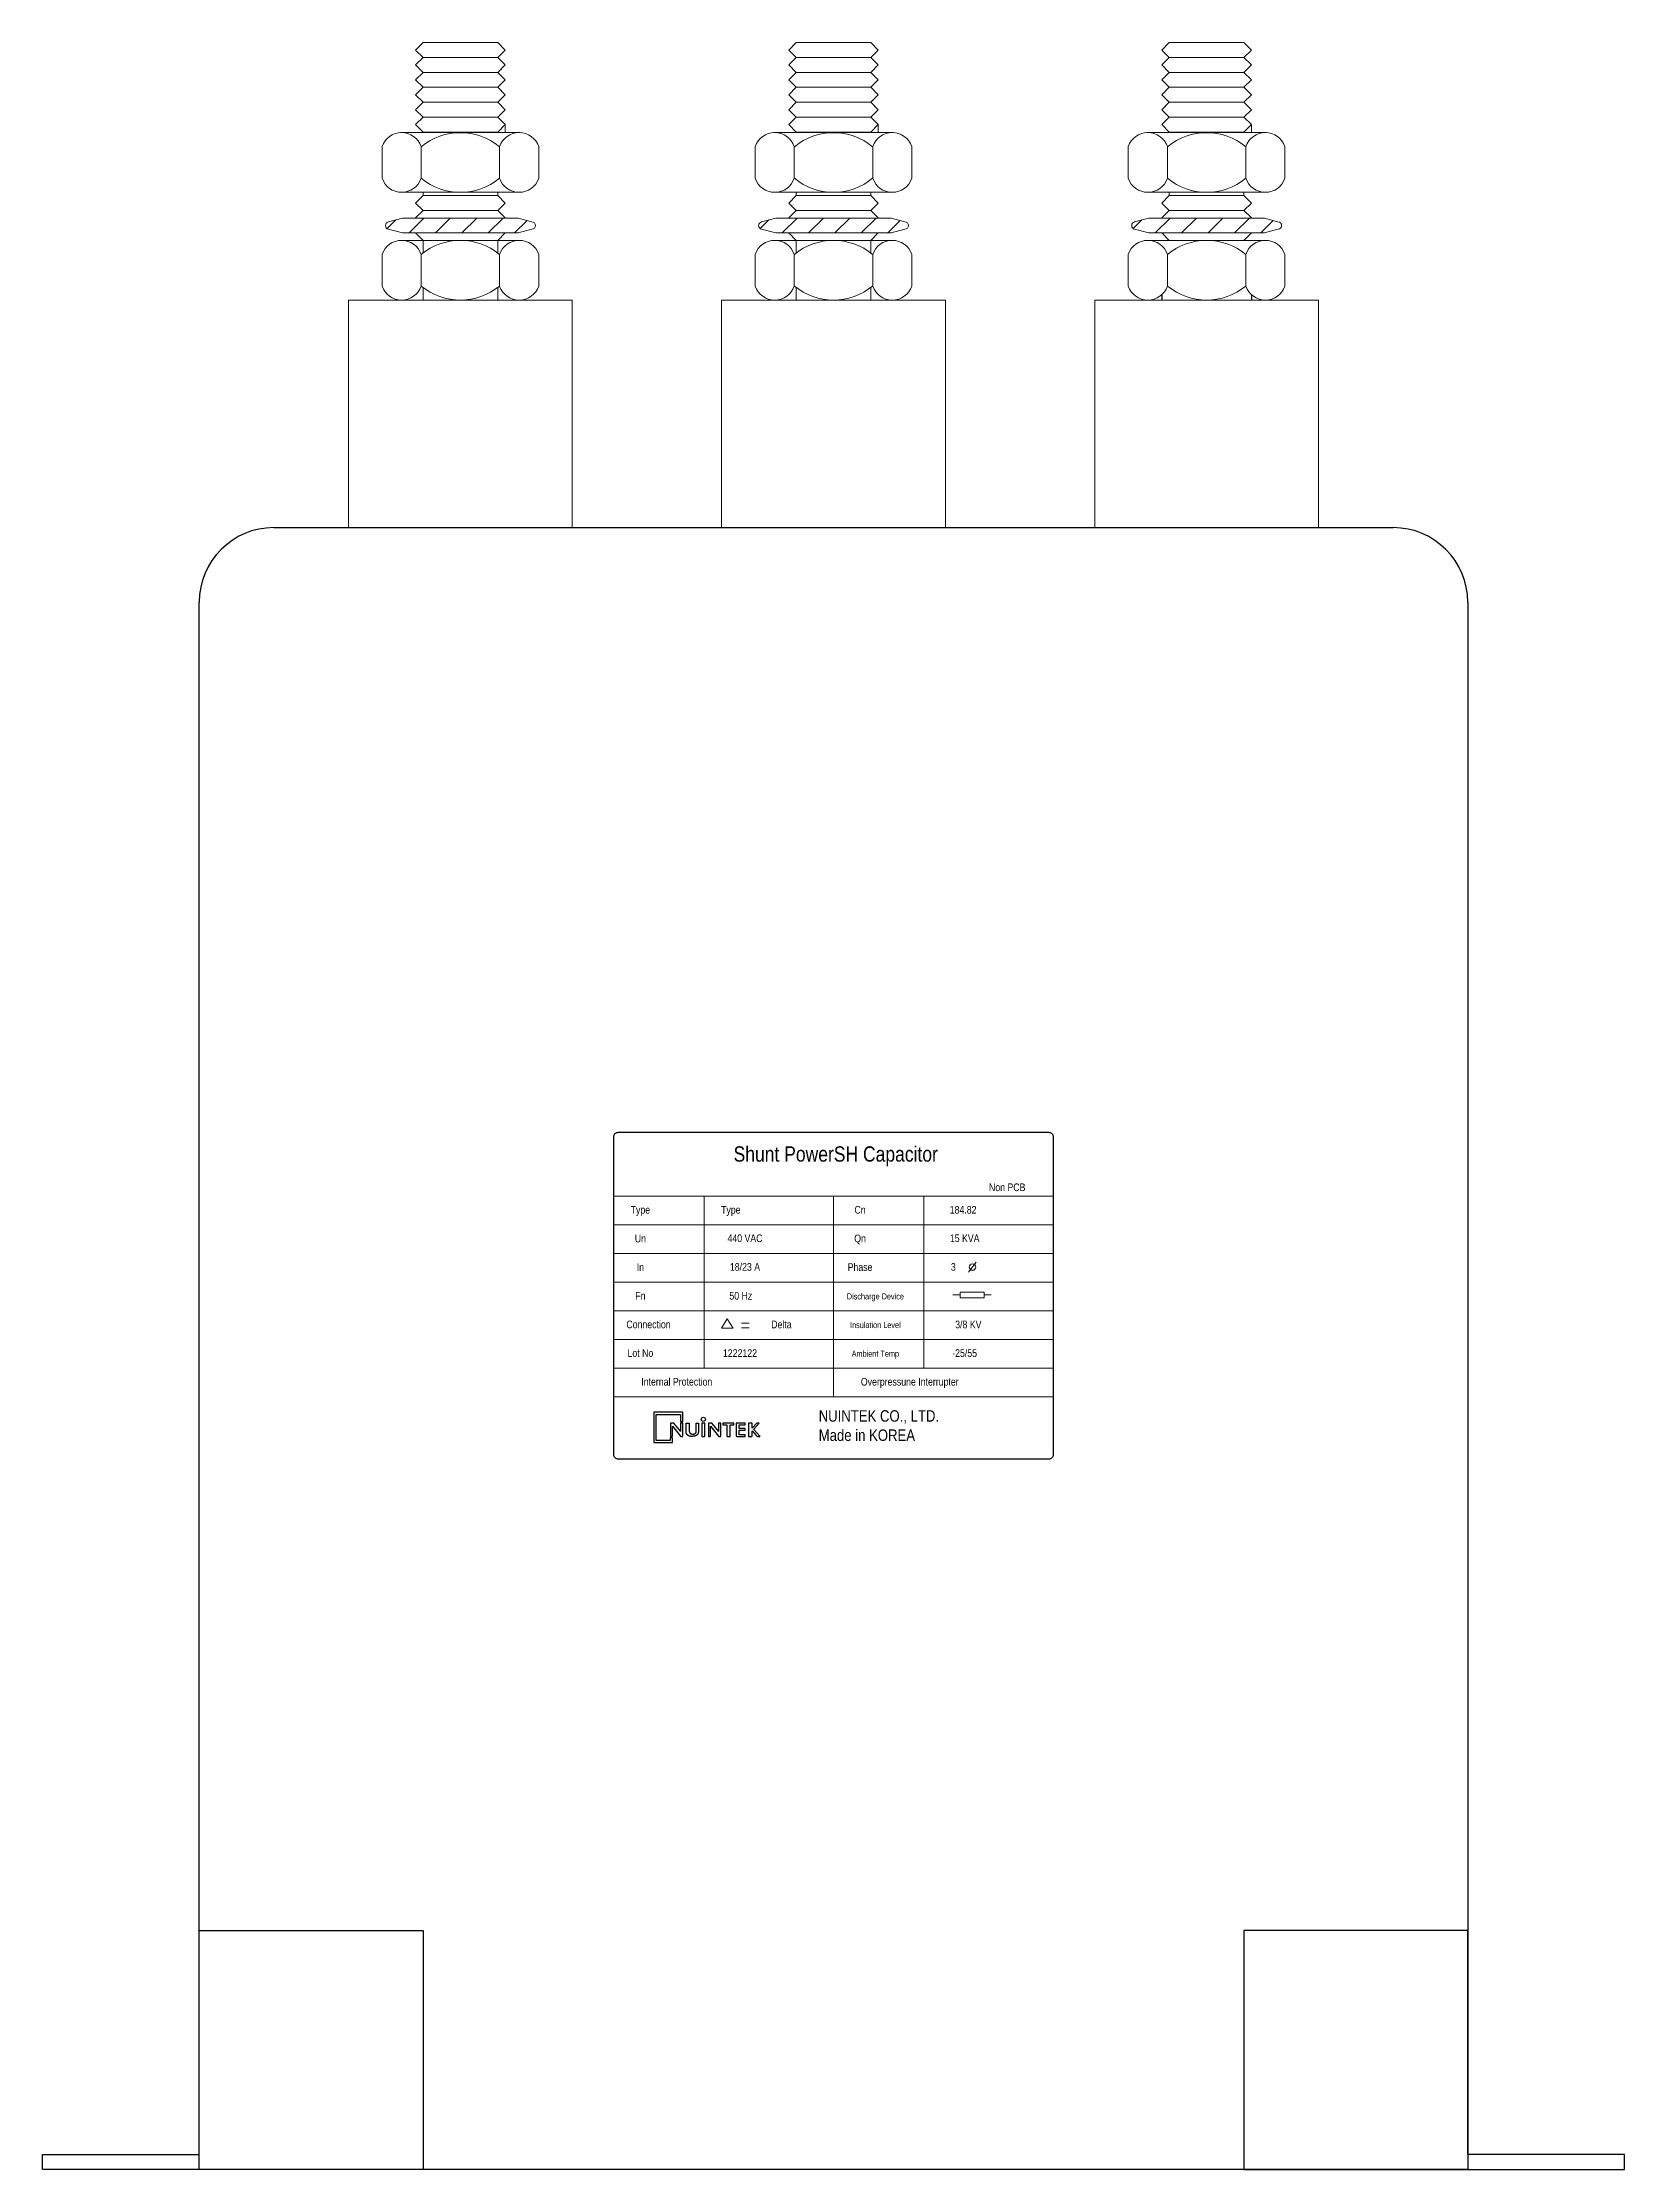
# Model space of a CAD drawing. Header units: millimetres. Extents: x 0 to 212, y 0 to 285.
import ezdxf
from ezdxf.enums import TextEntityAlignment as Align

# ---------------------------------------------------------------- set-up
doc = ezdxf.new("R2010")
doc.units = ezdxf.units.MM
doc.layers.add('00', color=7, linetype='Continuous', lineweight=0)
doc.styles.add('Helvetica-Narrow', font='txt')

# ---------------------------------------------------------------- blocks, each defined once
blk = doc.blocks.new('Nuintek')
at = {"color": 150}
blk.add_lwpolyline([(1.82, 2.33), (1.82, 3.83), (-2.8, 3.83), (-2.8, 3.83), (-2.8, -0.99), (0.18, -0.99), (0.18, -0.23), (-0.18, -0.23), (-0.18, -0.63), (-2.44, -0.63), (-2.44, 3.47), (1.45, 3.47), (1.45, 2.33)], close=True, dxfattribs=at)
for points in [[(-0.11, 0), (0.11, 0, 0.414214), (0.15, 0.04), (0.15, 1.58, -0.70472), (0.17, 1.59), (1.45, 0.03, 0.224867), (1.51, 0), (1.75, 0, 0.414214), (1.79, 0.04), (1.79, 2.07, 0.414214), (1.75, 2.11), (1.49, 2.11, 0.414214), (1.45, 2.07), (1.45, 0.81, -0.706602), (1.43, 0.8), (0.4, 2.08, 0.226187), (0.34, 2.11), (-0.11, 2.11, 0.414214), (-0.15, 2.07), (-0.15, 0.04, 0.414214)], [(4.82, 2.07), (4.82, 0.04, 0.414214), (4.86, 0), (5.23, 0, 0.414214), (5.27, 0.04), (5.27, 2.07, 0.414214), (5.23, 2.11), (4.86, 2.11, 0.414214)], [(5.89, 0), (6.12, 0, 0.414214), (6.16, 0.04), (6.16, 1.58, -0.70472), (6.18, 1.59), (7.45, 0.03, 0.224867), (7.52, 0), (7.76, 0, 0.414214), (7.8, 0.04), (7.8, 2.07, 0.414214), (7.76, 2.11), (7.5, 2.11, 0.414214), (7.46, 2.07), (7.46, 0.81, -0.706602), (7.44, 0.8), (6.4, 2.08, 0.226187), (6.34, 2.11), (5.89, 2.11, 0.414214), (5.85, 2.07), (5.85, 0.04, 0.414214)], [(9.86, 2.11), (8.15, 2.11, 0.414214), (8.11, 2.07), (8.11, 1.89, 0.414214), (8.15, 1.85), (8.74, 1.85, -0.414214), (8.78, 1.81), (8.78, 0.04, 0.414214), (8.82, 0), (9.26, 0, 0.414214), (9.3, 0.04), (9.3, 1.81, -0.414214), (9.34, 1.85), (9.86, 1.85, 0.414214), (9.9, 1.89), (9.9, 2.07, 0.414214)], [(11.68, 2.11), (10.37, 2.11, 0.414214), (10.22, 1.96), (10.22, 0.15, 0.414214), (10.37, 0), (11.68, 0), (11.68, 0.26), (10.74, 0.26, -0.414214), (10.7, 0.3), (10.7, 0.94, -0.414214), (10.74, 0.98), (11.66, 0.98), (11.66, 1.24), (10.74, 1.24, -0.414214), (10.7, 1.28), (10.7, 1.81, -0.414214), (10.74, 1.85), (11.68, 1.85)], [(13.02, 1.14), (13.86, 2.07, 0.650559), (13.85, 2.11), (13.58, 2.11, 0.208632), (13.47, 2.06), (12.77, 1.31, -0.681762), (12.75, 1.31), (12.75, 2.07, 0.414214), (12.71, 2.11), (12.23, 2.11, 0.414214), (12.19, 2.07), (12.19, 0.04, 0.414214), (12.23, 0), (12.71, 0, 0.414214), (12.75, 0.04), (12.75, 0.88, -0.687152), (12.77, 0.89), (13.52, 0.05, 0.212465), (13.64, 0), (13.99, 0, 0.656311), (14.01, 0.04), (13.02, 1.09, -0.390361)]]:
    blk.add_lwpolyline(points, format="xyb", close=True, dxfattribs=at)
blk.add_circle((5.04, 2.69), 0.326, dxfattribs=at)
blk.add_rational_spline([(2.31, 0.85), (2.31, 0.53), (2.41, 0.3), (2.61, 0.16), (2.75, 0.05), (2.95, 0), (3.2, 0), (3.44, 0), (3.82, 0.05), (3.97, 0.16), (4.17, 0.3), (4.27, 0.53), (4.27, 0.85), (4.27, 1.26), (4.27, 1.66), (4.27, 2.07), (4.27, 2.09), (4.25, 2.11), (4.23, 2.11), (4.14, 2.11), (4.06, 2.11), (3.97, 2.11), (3.95, 2.11), (3.93, 2.09), (3.93, 2.07), (3.93, 1.66), (3.93, 1.25), (3.93, 0.83), (3.93, 0.69), (3.88, 0.57), (3.78, 0.48), (3.68, 0.4), (3.54, 0.36), (3.38, 0.36), (3.21, 0.36), (3.08, 0.4), (2.98, 0.48), (2.88, 0.57), (2.83, 0.69), (2.83, 0.83), (2.83, 1.25), (2.83, 1.66), (2.83, 2.07), (2.83, 2.08), (2.83, 2.09), (2.82, 2.1), (2.81, 2.11), (2.8, 2.11), (2.79, 2.11), (2.64, 2.11), (2.5, 2.11), (2.35, 2.11), (2.34, 2.11), (2.33, 2.11), (2.32, 2.1), (2.31, 2.09), (2.31, 2.08), (2.31, 2.07), (2.31, 1.66), (2.31, 1.26), (2.31, 0.85)], [1, 1, 1, 1, 1, 1, 1, 1, 1, 1, 1, 1, 1, 1, 1, 1, 0.804737854124, 0.804737854124, 1, 1, 1, 1, 0.804737854124, 0.804737854124, 1, 1, 1, 1, 1, 1, 1, 1, 1, 1, 1, 1, 1, 1, 1, 1, 1, 1, 1, 0.949253021674, 0.949253021674, 1, 0.949253021674, 0.949253021674, 1, 1, 1, 1, 0.949253021674, 0.949253021674, 1, 0.949253021674, 0.949253021674, 1, 1, 1, 1], degree=3, knots=[0, 0, 0, 0, 1, 1, 1, 2, 2, 2, 3, 3, 3, 4, 4, 4, 5, 5, 5, 6.570796, 6.570796, 6.570796, 7.570796, 7.570796, 7.570796, 9.141593, 9.141593, 9.141593, 10.141593, 10.141593, 10.141593, 11.141593, 11.141593, 11.141593, 12.141593, 12.141593, 12.141593, 13.141593, 13.141593, 13.141593, 14.141593, 14.141593, 14.141593, 15.141593, 15.141593, 15.141593, 15.926991, 15.926991, 15.926991, 16.712389, 16.712389, 16.712389, 17.712389, 17.712389, 17.712389, 18.497787, 18.497787, 18.497787, 19.283185, 19.283185, 19.283185, 20.283185, 20.283185, 20.283185, 20.283185], dxfattribs=at)
blk = doc.blocks.new('*U468')
at = {"color": 74, "lineweight": 5}
for p, q in [((-55, 121.22), (-56, 122.22)), ((-55, 119.22), (-56, 120.22)), ((-45, 121.22), (-55, 121.22)), ((-45, 121.22), (-44, 122.22)), ((-45, 119.22), (-44, 120.22)), ((-5, 121.22), (-6, 122.22)), ((-5, 119.22), (-6, 120.22)), ((5, 121.22), (-5, 121.22)), ((5, 121.22), (6, 122.22)), ((5, 119.22), (6, 120.22)), ((45, 121.22), (44, 122.22)), ((45, 119.22), (44, 120.22)), ((55, 121.22), (45, 121.22)), ((55, 121.22), (56, 122.22)), ((55, 119.22), (56, 120.22)), ((-55, 117.22), (-56, 118.22)), ((-55, 117.22), (-56, 118.22)), ((-45, 119.22), (-55, 119.22)), ((-45, 117.22), (-55, 117.22)), ((-45, 117.22), (-55, 117.22)), ((-45, 117.22), (-44, 118.22)), ((-45, 117.22), (-44, 118.22)), ((-5, 117.22), (-6, 118.22)), ((-5, 117.22), (-6, 118.22)), ((5, 119.22), (-5, 119.22)), ((5, 117.22), (-5, 117.22)), ((5, 117.22), (-5, 117.22)), ((5, 117.22), (6, 118.22)), ((5, 117.22), (6, 118.22)), ((45, 117.22), (44, 118.22)), ((45, 117.22), (44, 118.22)), ((55, 119.22), (45, 119.22)), ((55, 117.22), (45, 117.22)), ((55, 117.22), (45, 117.22)), ((55, 117.22), (56, 118.22)), ((55, 117.22), (56, 118.22)), ((-55, 115.22), (-56, 116.22)), ((-55, 115.22), (-56, 116.22)), ((-55, 113.22), (-56, 114.22)), ((-45, 115.22), (-55, 115.22)), ((-45, 115.22), (-55, 115.22)), ((-45, 115.22), (-44, 116.22)), ((-45, 115.22), (-44, 116.22)), ((-45, 113.22), (-44, 114.22)), ((-5, 115.22), (-6, 116.22)), ((-5, 115.22), (-6, 116.22)), ((-5, 113.22), (-6, 114.22)), ((5, 115.22), (-5, 115.22)), ((5, 115.22), (-5, 115.22)), ((5, 115.22), (6, 116.22)), ((5, 115.22), (6, 116.22)), ((5, 113.22), (6, 114.22)), ((45, 115.22), (44, 116.22)), ((45, 115.22), (44, 116.22)), ((45, 113.22), (44, 114.22)), ((55, 115.22), (45, 115.22)), ((55, 115.22), (45, 115.22)), ((55, 115.22), (56, 116.22)), ((55, 115.22), (56, 116.22)), ((55, 113.22), (56, 114.22)), ((-55, 111.22), (-56, 112.22)), ((-45, 113.22), (-55, 113.22)), ((-45, 111.22), (-55, 111.22)), ((-45, 111.22), (-44, 112.22)), ((-5, 111.22), (-6, 112.22)), ((5, 113.22), (-5, 113.22)), ((5, 111.22), (-5, 111.22)), ((5, 111.22), (6, 112.22)), ((45, 111.22), (44, 112.22)), ((55, 113.22), (45, 113.22)), ((55, 111.22), (45, 111.22)), ((55, 111.22), (56, 112.22)), ((-55, 102.71), (-55, 103.15)), ((-45, 102.71), (-55, 102.71)), ((-45, 102.71), (-45, 103.15)), ((-5, 102.71), (-5, 103.15)), ((5, 102.71), (-5, 102.71)), ((5, 102.71), (5, 103.15)), ((45, 102.71), (45, 103.15)), ((55, 102.71), (45, 102.71)), ((55, 102.71), (55, 103.15)), ((-55, 100.71), (-56, 101.71)), ((-45, 100.71), (-55, 100.71)), ((-45, 100.71), (-44, 101.71)), ((-5, 100.71), (-6, 101.71)), ((5, 100.71), (-5, 100.71)), ((5, 100.71), (6, 101.71)), ((45, 100.71), (44, 101.71)), ((55, 100.71), (45, 100.71)), ((55, 100.71), (56, 101.71)), ((-59.83, 98.29), (-58.66, 99.45)), ((-57.75, 99.7), (-59.65, 99.19)), ((-57.75, 97.7), (-59.65, 98.21)), ((-57.75, 99.7), (-55.5, 99.7)), ((-57.75, 99.7), (-42.25, 99.7)), ((-55.5, 97.7), (-57.75, 97.7)), ((-42.25, 97.7), (-57.75, 97.7)), ((-56.88, 97.7), (-54.88, 99.7)), ((-55.99, 99.7), (-56, 99.71)), ((-55.99, 99.7), (-56, 99.71)), ((-55, 96.71), (-56, 97.71)), ((-53.35, 97.7), (-51.35, 99.7)), ((-49.81, 97.7), (-47.81, 99.7)), ((-46.27, 97.7), (-44.27, 99.7)), ((-45, 96.71), (-44, 97.71)), ((-45, 96.71), (-44, 97.71)), ((-42.25, 99.7), (-44.5, 99.7)), ((-42.25, 97.7), (-44.5, 97.7)), ((-44.01, 99.7), (-44, 99.71)), ((-44.01, 99.7), (-44, 99.71)), ((-42.74, 97.7), (-41.07, 99.37)), ((-40.44, 99.2), (-42.25, 99.7)), ((-40.44, 98.2), (-42.25, 97.7)), ((-9.83, 98.29), (-8.66, 99.45)), ((-7.75, 99.7), (-9.65, 99.19)), ((-7.75, 97.7), (-9.65, 98.21)), ((-7.75, 99.7), (7.75, 99.7)), ((-7.75, 99.7), (-5.5, 99.7)), ((7.75, 97.7), (-7.75, 97.7)), ((-5.5, 97.7), (-7.75, 97.7)), ((-6.88, 97.7), (-4.88, 99.7)), ((-5.99, 99.7), (-6, 99.71)), ((-5.99, 99.7), (-6, 99.71)), ((-5, 96.71), (-6, 97.71)), ((-3.35, 97.7), (-1.35, 99.7)), ((0.19, 97.7), (2.19, 99.7)), ((3.73, 97.7), (5.73, 99.7)), ((5, 96.71), (6, 97.71)), ((5, 96.71), (6, 97.71)), ((7.75, 99.7), (5.5, 99.7)), ((7.75, 97.7), (5.5, 97.7)), ((5.99, 99.7), (6, 99.71)), ((5.99, 99.7), (6, 99.71)), ((7.26, 97.7), (8.93, 99.37)), ((9.56, 99.2), (7.75, 99.7)), ((9.56, 98.2), (7.75, 97.7)), ((40.17, 98.29), (41.34, 99.45)), ((42.25, 99.7), (40.35, 99.19)), ((42.25, 97.7), (40.35, 98.21)), ((42.25, 99.7), (44.5, 99.7)), ((42.25, 99.7), (57.75, 99.7)), ((44.5, 97.7), (42.25, 97.7)), ((57.75, 97.7), (42.25, 97.7)), ((43.12, 97.7), (45.12, 99.7)), ((44.01, 99.7), (44, 99.71)), ((44.01, 99.7), (44, 99.71)), ((45, 96.71), (44, 97.71)), ((46.65, 97.7), (48.65, 99.7)), ((50.19, 97.7), (52.19, 99.7)), ((53.73, 97.7), (55.73, 99.7)), ((55, 96.71), (56, 97.71)), ((55, 96.71), (56, 97.71)), ((57.75, 99.7), (55.5, 99.7)), ((57.75, 97.7), (55.5, 97.7)), ((55.99, 99.7), (56, 99.71)), ((55.99, 99.7), (56, 99.71)), ((57.26, 97.7), (58.93, 99.37)), ((59.56, 99.2), (57.75, 99.7)), ((59.56, 98.2), (57.75, 97.7)), ((-60.5, 90.59), (-60.5, 94.84)), ((-55, 96.71), (-55, 95.03)), ((-45, 96.71), (-55, 96.71)), ((-45, 96.71), (-55, 96.71)), ((-45, 96.71), (-45, 95.03)), ((-39.5, 90.59), (-39.5, 94.84)), ((-10.5, 90.59), (-10.5, 94.84)), ((-5, 96.71), (-5, 95.03)), ((5, 96.71), (-5, 96.71)), ((5, 96.71), (-5, 96.71)), ((5, 96.71), (5, 95.03)), ((10.5, 90.59), (10.5, 94.84)), ((39.5, 90.59), (39.5, 94.84)), ((55, 96.71), (45, 96.71)), ((55, 96.71), (45, 96.71)), ((60.5, 90.59), (60.5, 94.84)), ((-35, 88.71), (-65, 88.71)), ((-65, 88.71), (-65, 58.22)), ((-55, 90.39), (-55, 88.71)), ((-45, 90.39), (-45, 88.71)), ((-35, 58.22), (-35, 88.71)), ((15, 88.71), (-15, 88.71)), ((-15, 88.71), (-15, 58.22)), ((-15, 88.71), (-15, 58.22)), ((-15, 88.71), (-15, 58.22)), ((-5, 90.39), (-5, 88.71)), ((5, 90.39), (5, 88.71)), ((15, 58.22), (15, 88.71)), ((15, 58.22), (15, 88.71)), ((15, 58.22), (15, 88.71)), ((65, 88.71), (35, 88.71)), ((35, 88.71), (35, 58.22)), ((35, 88.71), (35, 58.22)), ((35, 88.71), (35, 58.22)), ((65, 58.22), (65, 88.71)), ((65, 58.22), (65, 88.71)), ((65, 58.22), (65, 88.71)), ((-35, 58.22), (-35, 86.71)), ((15, 58.22), (15, 86.71)), ((15, 58.22), (15, 86.71)), ((15, 58.22), (15, 86.71)), ((65, 58.22), (65, 86.71)), ((65, 58.22), (65, 86.71)), ((65, 58.22), (65, 86.71)), ((-50, 58.22), (-35, 58.22)), ((0, 58.22), (15, 58.22)), ((0, 58.22), (15, 58.22)), ((0, 58.22), (15, 58.22)), ((50, 58.22), (65, 58.22)), ((50, 58.22), (65, 58.22)), ((50, 58.22), (65, 58.22)), ((0, -22.8), (12, -22.8)), ((0, -22.8), (12, -22.8)), ((0, -22.8), (12, -22.8))]:
    blk.add_line(p, q, dxfattribs=at)
at = {"color": 74}
for p, q in [((44, 89.44), (44, 88.71)), ((56.01, 89.43), (56.01, 88.71)), ((-75, 58.22), (75, 58.22)), ((-75, 58.22), (75, 58.22)), ((-85, -161.78), (-85, 48.22)), ((85, 48.22), (85, -161.78)), ((-85, -159.78), (-85, -129.78)), ((-85, -129.78), (-55, -129.78)), ((-55, -129.78), (-55, -161.78)), ((55, -129.78), (55, -161.78)), ((85, -129.78), (55, -129.78)), ((85, -159.78), (85, -129.78)), ((-106, -161.78), (-106, -159.78)), ((-106, -159.78), (-85, -159.78)), ((-55, -161.78), (-106, -161.78)), ((85, -161.78), (-85, -161.78)), ((55, -161.78), (106, -161.78)), ((106, -159.78), (85, -159.78)), ((106, -161.78), (106, -159.78))]:
    blk.add_line(p, q, dxfattribs=at)
at = {"lineweight": 9}
for p, q in [((-29.44, -31.35), (29.44, -31.35)), ((-17.32, -31.35), (-17.32, -54.39)), ((0, -31.35), (0, -58.23)), ((12.12, -31.35), (12.12, -54.39)), ((-29.44, -35.19), (29.44, -35.19)), ((-29.44, -39.03), (29.44, -39.03)), ((18.1, -41.56), (19.11, -40.22)), ((-29.44, -42.87), (29.44, -42.87)), ((16.96, -44.59), (15.99, -44.59)), ((20.17, -44.59), (21.14, -44.59)), ((-29.44, -46.71), (29.44, -46.71)), ((-12.33, -48.36), (-11.3, -48.36)), ((-29.44, -50.55), (29.44, -50.55)), ((-12.33, -49.02), (-11.3, -49.02)), ((-29.44, -54.39), (29.44, -54.39)), ((-29.44, -58.23), (29.44, -58.23))]:
    blk.add_line(p, q, dxfattribs=at)
at = {"color": 150}
blk.add_lwpolyline([(-28.83, -22.8), (28.83, -22.8, -0.414214), (29.44, -23.41), (29.44, -65.99, -0.414214), (28.83, -66.6), (-28.83, -66.6, -0.414214), (-29.44, -65.99), (-29.44, -23.41, -0.414214)], format="xyb", close=True, dxfattribs=at)
at = {"lineweight": 9}
blk.add_lwpolyline([(16.96, -44.98), (20.17, -44.98), (20.17, -44.21), (16.96, -44.21)], close=True, dxfattribs=at)
blk.add_lwpolyline([(-15, -49.06), (-13.44, -49.06), (-14.26, -47.82), (-15, -49.06)], dxfattribs=at)
blk.add_circle((18.63, -40.86), 0.432, dxfattribs=at)
at = {"color": 74, "lineweight": 5}
for centre, start, end in [((-59.54, 98.7), 102.246, 257.754), ((-40.44, 98.7), 270, 90), ((-9.54, 98.7), 102.246, 257.754), ((9.56, 98.7), 270, 90), ((40.46, 98.7), 102.246, 257.754), ((59.56, 98.7), 270, 90)]:
    blk.add_arc(centre, 0.5, start, end, dxfattribs=at)
at = {"color": 74}
for centre, start, end in [((-75, 48.22), 90, 180), ((75, 48.22), 0, 90)]:
    blk.add_arc(centre, 10, start, end, dxfattribs=at)
at = {"layer": '00', "color": 74, "lineweight": 5}
for p, q in [((-56, 122.22), (-55, 123.22)), ((-55, 123.22), (-45, 123.22)), ((-44, 122.22), (-45, 123.22)), ((-6, 122.22), (-5, 123.22)), ((-5, 123.22), (5, 123.22)), ((6, 122.22), (5, 123.22)), ((44, 122.22), (45, 123.22)), ((45, 123.22), (55, 123.22)), ((56, 122.22), (55, 123.22)), ((-56, 120.22), (-55, 121.22)), ((-55, 121.22), (-45, 121.22)), ((-44, 120.22), (-45, 121.22)), ((-6, 120.22), (-5, 121.22)), ((-5, 121.22), (5, 121.22)), ((6, 120.22), (5, 121.22)), ((44, 120.22), (45, 121.22)), ((45, 121.22), (55, 121.22)), ((56, 120.22), (55, 121.22)), ((-56, 118.22), (-55, 119.22)), ((-56, 118.22), (-55, 119.22)), ((-56, 116.22), (-55, 117.22)), ((-56, 116.22), (-55, 117.22)), ((-55, 119.22), (-45, 119.22)), ((-55, 119.22), (-45, 119.22)), ((-55, 117.22), (-45, 117.22)), ((-55, 117.22), (-45, 117.22)), ((-44, 118.22), (-45, 119.22)), ((-44, 118.22), (-45, 119.22)), ((-44, 116.22), (-45, 117.22)), ((-44, 116.22), (-45, 117.22)), ((-6, 118.22), (-5, 119.22)), ((-6, 118.22), (-5, 119.22)), ((-6, 116.22), (-5, 117.22)), ((-6, 116.22), (-5, 117.22)), ((-5, 119.22), (5, 119.22)), ((-5, 119.22), (5, 119.22)), ((-5, 117.22), (5, 117.22)), ((-5, 117.22), (5, 117.22)), ((6, 118.22), (5, 119.22)), ((6, 118.22), (5, 119.22)), ((6, 116.22), (5, 117.22)), ((6, 116.22), (5, 117.22)), ((44, 118.22), (45, 119.22)), ((44, 118.22), (45, 119.22)), ((44, 116.22), (45, 117.22)), ((44, 116.22), (45, 117.22)), ((45, 119.22), (55, 119.22)), ((45, 119.22), (55, 119.22)), ((45, 117.22), (55, 117.22)), ((45, 117.22), (55, 117.22)), ((56, 118.22), (55, 119.22)), ((56, 118.22), (55, 119.22)), ((56, 116.22), (55, 117.22)), ((56, 116.22), (55, 117.22)), ((-56, 114.22), (-55, 115.22)), ((-55, 115.22), (-45, 115.22)), ((-44, 114.22), (-45, 115.22)), ((-6, 114.22), (-5, 115.22)), ((-5, 115.22), (5, 115.22)), ((6, 114.22), (5, 115.22)), ((44, 114.22), (45, 115.22)), ((45, 115.22), (55, 115.22)), ((56, 114.22), (55, 115.22)), ((-56, 112.22), (-55, 113.22)), ((-55, 113.22), (-45, 113.22)), ((-44, 112.22), (-45, 113.22)), ((-44, 111.15), (-44, 112.22)), ((-6, 112.22), (-5, 113.22)), ((-5, 113.22), (5, 113.22)), ((6, 112.22), (5, 113.22)), ((6, 111.15), (6, 112.22)), ((44, 112.22), (45, 113.22)), ((45, 113.22), (55, 113.22)), ((56, 112.22), (55, 113.22)), ((56, 111.15), (56, 112.22)), ((-60.5, 109.27), (-60.5, 105.02)), ((-42, 111.15), (-58, 111.15)), ((-58, 111.15), (-43.99, 111.15)), ((-55.25, 105.02), (-55.25, 109.27)), ((-44.75, 105.02), (-44.75, 109.27)), ((-39.5, 109.27), (-39.5, 105.02)), ((-10.5, 109.27), (-10.5, 105.02)), ((-8, 111.15), (6.01, 111.15)), ((8, 111.15), (-8, 111.15)), ((-5.25, 105.02), (-5.25, 109.27)), ((5.25, 105.02), (5.25, 109.27)), ((10.5, 109.27), (10.5, 105.02)), ((39.5, 109.27), (39.5, 105.02)), ((42, 111.15), (56.01, 111.15)), ((58, 111.15), (42, 111.15)), ((44.75, 105.02), (44.75, 109.27)), ((55.25, 105.02), (55.25, 109.27)), ((60.5, 109.27), (60.5, 105.02)), ((-42, 103.15), (-58, 103.15)), ((-56, 101.71), (-55, 102.71)), ((-55, 102.71), (-45, 102.71)), ((-44, 101.71), (-45, 102.71)), ((8, 103.15), (-8, 103.15)), ((-6, 101.71), (-5, 102.71)), ((-5, 102.71), (5, 102.71)), ((6, 101.71), (5, 102.71)), ((58, 103.15), (42, 103.15)), ((44, 101.71), (45, 102.71)), ((45, 102.71), (55, 102.71)), ((56, 101.71), (55, 102.71)), ((-56, 99.71), (-55, 100.71)), ((-56, 99.71), (-55, 100.71)), ((-55, 100.71), (-45, 100.71)), ((-55, 100.71), (-45, 100.71)), ((-44, 99.71), (-45, 100.71)), ((-44, 99.71), (-45, 100.71)), ((-6, 99.71), (-5, 100.71)), ((-6, 99.71), (-5, 100.71)), ((-5, 100.71), (5, 100.71)), ((-5, 100.71), (5, 100.71)), ((6, 99.71), (5, 100.71)), ((6, 99.71), (5, 100.71)), ((44, 99.71), (45, 100.71)), ((44, 99.71), (45, 100.71)), ((45, 100.71), (55, 100.71)), ((45, 100.71), (55, 100.71)), ((56, 99.71), (55, 100.71)), ((56, 99.71), (55, 100.71)), ((-60.5, 90.59), (-60.5, 94.84)), ((-60.5, 94.84), (-60.5, 90.59)), ((-58, 96.71), (-43.99, 96.71)), ((-42, 96.71), (-58, 96.71)), ((-55.25, 90.59), (-55.25, 94.84)), ((-55, 96.71), (-45, 96.71)), ((-44.75, 90.59), (-44.75, 94.84)), ((-39.5, 90.59), (-39.5, 94.84)), ((-39.5, 94.84), (-39.5, 90.59)), ((-10.5, 94.84), (-10.5, 90.59)), ((-10.5, 90.59), (-10.5, 94.84)), ((8, 96.71), (-8, 96.71)), ((-8, 96.71), (6.01, 96.71)), ((-5.25, 90.59), (-5.25, 94.84)), ((-5, 96.71), (5, 96.71)), ((5.25, 90.59), (5.25, 94.84)), ((10.5, 94.84), (10.5, 90.59)), ((10.5, 90.59), (10.5, 94.84)), ((39.5, 94.84), (39.5, 90.59)), ((39.5, 90.59), (39.5, 94.84)), ((58, 96.71), (42, 96.71)), ((42, 96.71), (56.01, 96.71)), ((44.75, 90.59), (44.75, 94.84)), ((45, 96.71), (55, 96.71)), ((55.25, 90.59), (55.25, 94.84)), ((60.5, 94.84), (60.5, 90.59)), ((60.5, 90.59), (60.5, 94.84)), ((-42, 88.71), (-58, 88.71)), ((-42, 88.71), (-58, 88.71)), ((-56.01, 88.71), (-43.99, 88.71)), ((8, 88.71), (-8, 88.71)), ((8, 88.71), (-8, 88.71)), ((-6.01, 88.71), (6.01, 88.71)), ((58, 88.71), (42, 88.71)), ((58, 88.71), (42, 88.71)), ((43.99, 88.71), (56.01, 88.71))]:
    blk.add_line(p, q, dxfattribs=at)
for centre, radius, start, end in [((-57.88, 108.38), 2.77, 18.8098, 161.1902), ((-42.12, 108.38), 2.77, 18.8098, 161.1902), ((-7.88, 108.38), 2.77, 18.8098, 161.1902), ((7.88, 108.38), 2.77, 18.8098, 161.1902), ((42.12, 108.38), 2.77, 18.8098, 161.1902), ((57.88, 108.38), 2.77, 18.8098, 161.1902), ((-50, 102.86), 8.28, 50.6699, 129.3301), ((0, 102.86), 8.28, 50.6699, 129.3301), ((50, 102.86), 8.28, 50.6699, 129.3301), ((-57.88, 105.92), 2.77, 198.8098, 341.1902), ((-50, 111.43), 8.28, 230.6699, 309.3301), ((-42.12, 105.92), 2.77, 198.8098, 341.1902), ((-7.88, 105.92), 2.77, 198.8098, 341.1902), ((0, 111.43), 8.28, 230.6699, 309.3301), ((7.88, 105.92), 2.77, 198.8098, 341.1902), ((42.12, 105.92), 2.77, 198.8098, 341.1902), ((50, 111.43), 8.28, 230.6699, 309.3301), ((57.88, 105.92), 2.77, 198.8098, 341.1902), ((-57.88, 93.94), 2.77, 18.8098, 161.1902), ((-50, 88.43), 8.28, 50.6699, 129.3301), ((-42.12, 93.94), 2.77, 18.8098, 161.1902), ((-7.88, 93.94), 2.77, 18.8098, 161.1902), ((0, 88.43), 8.28, 50.6699, 129.3301), ((7.88, 93.94), 2.77, 18.8098, 161.1902), ((42.12, 93.94), 2.77, 18.8098, 161.1902), ((50, 88.43), 8.28, 50.6699, 129.3301), ((57.88, 93.94), 2.77, 18.8098, 161.1902), ((-57.88, 91.48), 2.77, 198.8098, 341.1902), ((-57.88, 91.48), 2.77, 198.8098, 341.1902), ((-50, 97), 8.28, 230.6699, 309.3301), ((-50, 97), 8.28, 230.6699, 309.3301), ((-42.12, 91.48), 2.77, 198.8098, 341.1902), ((-42.12, 91.48), 2.77, 198.8098, 341.1902), ((-7.88, 91.48), 2.77, 198.8098, 341.1902), ((-7.88, 91.48), 2.77, 198.8098, 341.1902), ((0, 97), 8.28, 230.6699, 309.3301), ((0, 97), 8.28, 230.6699, 309.3301), ((7.88, 91.48), 2.77, 198.8098, 341.1902), ((7.88, 91.48), 2.77, 198.8098, 341.1902), ((42.12, 91.48), 2.77, 198.8098, 341.1902), ((42.12, 91.48), 2.77, 198.8098, 341.1902), ((50, 97), 8.28, 230.6699, 309.3301), ((50, 97), 8.28, 230.6699, 309.3301), ((57.88, 91.48), 2.77, 198.8098, 341.1902), ((57.88, 91.48), 2.77, 198.8098, 341.1902)]:
    blk.add_arc(centre, radius, start, end, dxfattribs=at)
at = {"xscale": 0.8469964196410728, "yscale": 0.8469964196410728, "zscale": 0.8469964196410728}
blk.add_blockref('Nuintek', (-21.72, -63.55), dxfattribs=at)
at = {"style": 'Helvetica-Narrow'}
for s, height, p in [('Shunt PowerSH Capacitor', 2.048, (0.3, -25.71)), ('Non PCB', 1.024, (23.28, -30.17)), ('Type', 1.024, (-25.88, -33.19)), ('Type', 1.024, (-13.76, -33.19)), ('Cn', 1.024, (3.56, -33.19)), ('184.82', 1.024, (17.37, -33.19)), ('Un', 1.024, (-25.88, -37.03)), ('Qn', 1.024, (3.56, -37.03)), ('In', 1.024, (-25.88, -40.87)), ('18/23 A', 1.024, (-11.86, -40.84)), ('Phase', 1.024, (3.56, -40.87)), ('3', 1.02, (16.06, -40.84)), ('Fn', 1.024, (-25.88, -44.71)), ('50 Hz', 1.024, (-12.42, -44.71)), ('Discharge Device', 0.8192, (5.61, -44.79)), ('Connection', 1.024, (-24.79, -48.55)), ('Delta', 1.024, (-6.98, -48.55)), ('Insulation Level', 0.8192, (5.61, -48.63)), ('3/8 KV', 1.024, (18.07, -48.55)), ('Lot No', 1.024, (-25.88, -52.39)), ('1222122', 1.024, (-12.53, -52.39)), ('Ambient Temp', 0.8192, (5.61, -52.47)), ('-25/55', 1.024, (17.57, -52.39)), ('Internal Protection', 1.024, (-21, -56.23)), ('Overpressune Interrupter', 1.024, (10.22, -56.23))]:
    blk.add_text(s, height=height, dxfattribs=at).set_placement(p, align=Align.MIDDLE_CENTER)
at = {"color": 1, "style": 'Helvetica-Narrow'}
for s, p in [('440 VAC', (-11.86, -37)), ('15 KVA', (17.58, -37))]:
    blk.add_text(s, height=1.024, dxfattribs=at).set_placement(p, align=Align.MIDDLE_CENTER)
at = {"style": 'Helvetica-Narrow'}
for s, p in [('NUINTEK CO., LTD.', (-1.98, -60.81)), ('Made in KOREA', (-1.98, -63.39))]:
    blk.add_text(s, height=1.536, dxfattribs=at).set_placement(p, align=Align.MIDDLE_LEFT)

msp = doc.modelspace()

# ---------------------------------------------------------------- block references
msp.add_blockref('*U468', (106, 161.78))

doc.saveas('drawing.dxf')
